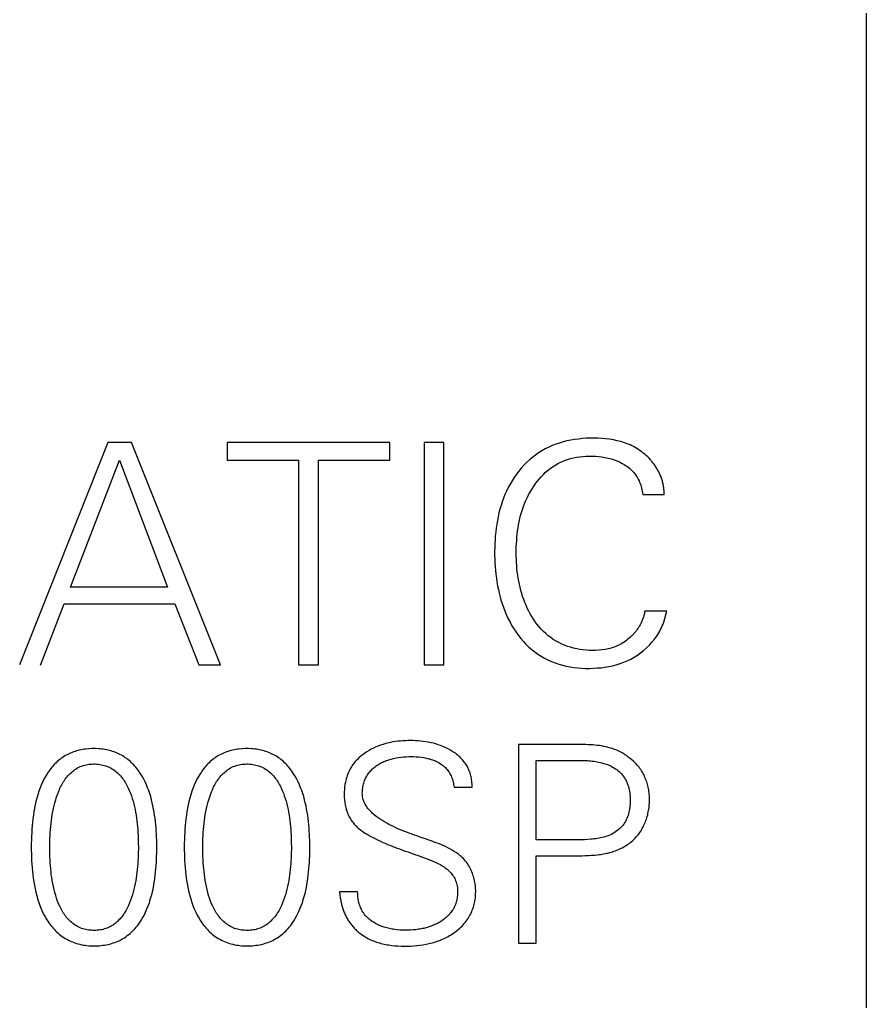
# Model space of a CAD drawing. Header units: millimetres. Extents: x 6750 to 121550, y -28210 to 66060.
# Drawn here: x 34155.9 to 34251.6, y 57642.3 to 57753.2 of the extents above; entities that cross this region are included whole.
import ezdxf

# ---------------------------------------------------------------- set-up
doc = ezdxf.new("R2010")
doc.units = ezdxf.units.MM
doc.layers.add('10000_FRONT', color=7, linetype='Continuous')
doc.layers.add('10500_FRONT_LABELING', color=7, linetype='Continuous')
doc.layers.add('DN.1. NET LIEN MANH', color=7, linetype='Continuous', lineweight=40)

# ---------------------------------------------------------------- blocks, each defined once
blk = doc.blocks.new('A$C0C6D7916')
at = {"layer": '10000_FRONT', "linetype": 'Continuous'}
blk.add_line((-7, 0), (-7, 117.137), dxfattribs=at)
at = {"layer": '10500_FRONT_LABELING', "linetype": 'Continuous'}
for p, q in [((-16.542, 63.69), (-17.652, 60.89)), ((-16.244, 63.69), (-16.542, 63.69)), ((-15.124, 60.891), (-16.244, 63.69)), ((-15.042, 63.69), (-15.042, 63.465)), ((-12.994, 63.69), (-15.042, 63.69)), ((-12.994, 63.465), (-12.994, 63.69)), ((-12.564, 63.69), (-12.564, 60.89)), ((-12.316, 63.69), (-12.564, 63.69)), ((-12.316, 60.89), (-12.316, 63.69)), ((-17.011, 61.867), (-16.395, 63.465)), ((-16.395, 63.465), (-15.792, 61.867)), ((-15.042, 63.465), (-14.142, 63.465)), ((-14.142, 63.465), (-14.142, 60.89)), ((-13.894, 60.89), (-13.894, 63.465)), ((-13.894, 63.465), (-12.994, 63.465)), ((-9.814, 63.035), (-9.543, 63.035)), ((-15.792, 61.867), (-17.011, 61.867)), ((-17.39, 60.889), (-17.091, 61.658)), ((-17.091, 61.658), (-15.701, 61.658)), ((-15.701, 61.658), (-15.398, 60.89)), ((-9.511, 61.569), (-9.787, 61.569)), ((-15.398, 60.89), (-15.124, 60.891)), ((-14.142, 60.89), (-13.894, 60.89)), ((-12.564, 60.89), (-12.316, 60.89)), ((-11.377, 59.89), (-11.377, 57.39)), ((-11.037, 59.89), (-11.377, 59.89)), ((-11.155, 58.689), (-11.155, 59.689)), ((-11.155, 59.689), (-10.608, 59.689)), ((-12.187, 59.353), (-11.959, 59.353)), ((-10.83, 58.688), (-11.155, 58.689)), ((-12.814, 58.553), (-12.766, 58.537)), ((-12.766, 58.537), (-12.733, 58.526)), ((-12.733, 58.526), (-12.701, 58.514)), ((-12.701, 58.514), (-12.669, 58.503)), ((-12.669, 58.503), (-12.637, 58.492)), ((-12.637, 58.492), (-12.605, 58.48)), ((-11.155, 57.39), (-11.155, 58.488)), ((-11.155, 58.488), (-10.884, 58.488)), ((-10.884, 58.488), (-10.768, 58.487)), ((-13.4, 58.037), (-13.628, 58.037)), ((-11.377, 57.39), (-11.155, 57.39))]:
    blk.add_line(p, q, dxfattribs=at)
for points in [[(-9.717, 63.473), (-9.734, 63.491), (-9.751, 63.508), (-9.769, 63.525), (-9.788, 63.542), (-9.806, 63.557), (-9.826, 63.572), (-9.846, 63.586), (-9.866, 63.6), (-9.887, 63.613), (-9.908, 63.625), (-9.929, 63.637), (-9.951, 63.648), (-9.973, 63.658), (-9.996, 63.668), (-10.041, 63.685), (-10.088, 63.7), (-10.135, 63.712), (-10.183, 63.723), (-10.231, 63.73), (-10.28, 63.736), (-10.329, 63.741), (-10.378, 63.743), (-10.426, 63.744), (-10.475, 63.743), (-10.524, 63.742), (-10.573, 63.738), (-10.621, 63.733), (-10.67, 63.727), (-10.718, 63.719), (-10.766, 63.709), (-10.813, 63.697), (-10.86, 63.683), (-10.906, 63.668), (-10.951, 63.65), (-10.996, 63.63), (-11.04, 63.608), (-11.082, 63.585), (-11.124, 63.559), (-11.164, 63.532), (-11.202, 63.502), (-11.239, 63.471), (-11.275, 63.438), (-11.309, 63.403), (-11.342, 63.367), (-11.373, 63.329), (-11.403, 63.29), (-11.431, 63.25), (-11.457, 63.208), (-11.482, 63.166), (-11.504, 63.123), (-11.526, 63.079), (-11.546, 63.035), (-11.564, 62.989), (-11.581, 62.944), (-11.596, 62.897), (-11.61, 62.851), (-11.622, 62.804), (-11.633, 62.756), (-11.642, 62.708), (-11.65, 62.66), (-11.657, 62.612), (-11.663, 62.564), (-11.668, 62.515), (-11.671, 62.466), (-11.674, 62.418), (-11.675, 62.37), (-11.676, 62.321), (-11.676, 62.273), (-11.675, 62.225), (-11.672, 62.176), (-11.669, 62.128), (-11.665, 62.08), (-11.66, 62.032), (-11.654, 61.984), (-11.647, 61.935), (-11.639, 61.887), (-11.629, 61.839), (-11.618, 61.792), (-11.606, 61.744), (-11.593, 61.698), (-11.578, 61.651), (-11.562, 61.605), (-11.544, 61.56), (-11.525, 61.515), (-11.504, 61.471), (-11.482, 61.427), (-11.458, 61.384), (-11.433, 61.343), (-11.406, 61.302), (-11.377, 61.262), (-11.347, 61.224), (-11.315, 61.186), (-11.282, 61.151), (-11.247, 61.116), (-11.21, 61.084), (-11.172, 61.054), (-11.133, 61.025), (-11.092, 60.999), (-11.05, 60.975), (-11.006, 60.953), (-10.962, 60.933), (-10.916, 60.915), (-10.87, 60.899), (-10.823, 60.886), (-10.775, 60.875), (-10.728, 60.866), (-10.679, 60.858), (-10.631, 60.853), (-10.582, 60.849), (-10.533, 60.847), (-10.484, 60.847), (-10.435, 60.849), (-10.387, 60.852), (-10.338, 60.856), (-10.29, 60.862), (-10.241, 60.871), (-10.194, 60.881), (-10.146, 60.893), (-10.099, 60.908), (-10.053, 60.924), (-10.008, 60.943), (-9.965, 60.965), (-9.922, 60.988), (-9.88, 61.014), (-9.84, 61.042), (-9.802, 61.072), (-9.765, 61.104), (-9.73, 61.139), (-9.697, 61.175), (-9.666, 61.213), (-9.651, 61.232), (-9.637, 61.252), (-9.624, 61.273), (-9.611, 61.294), (-9.599, 61.316), (-9.588, 61.337), (-9.577, 61.359), (-9.567, 61.382), (-9.558, 61.404), (-9.549, 61.427), (-9.534, 61.473), (-9.521, 61.521), (-9.511, 61.569)], [(-9.969, 61.239), (-9.984, 61.226), (-10, 61.213), (-10.015, 61.201), (-10.031, 61.189), (-10.048, 61.177), (-10.065, 61.167), (-10.082, 61.157), (-10.099, 61.147), (-10.117, 61.138), (-10.135, 61.13), (-10.153, 61.122), (-10.172, 61.115), (-10.191, 61.108), (-10.21, 61.102), (-10.229, 61.097), (-10.248, 61.092), (-10.287, 61.084), (-10.327, 61.079), (-10.366, 61.075), (-10.406, 61.073), (-10.446, 61.072), (-10.486, 61.074), (-10.526, 61.076), (-10.565, 61.08), (-10.605, 61.086), (-10.644, 61.093), (-10.683, 61.101), (-10.722, 61.112), (-10.76, 61.124), (-10.797, 61.138), (-10.833, 61.153), (-10.869, 61.171), (-10.904, 61.19), (-10.938, 61.211), (-10.971, 61.234), (-11.002, 61.258), (-11.033, 61.284), (-11.062, 61.311), (-11.09, 61.34), (-11.116, 61.37), (-11.141, 61.401), (-11.165, 61.433), (-11.187, 61.466), (-11.209, 61.499), (-11.229, 61.534), (-11.247, 61.569), (-11.265, 61.604), (-11.281, 61.641), (-11.297, 61.677), (-11.311, 61.715), (-11.324, 61.752), (-11.336, 61.79), (-11.347, 61.829), (-11.356, 61.867), (-11.365, 61.906), (-11.373, 61.945), (-11.38, 61.984), (-11.386, 62.023), (-11.391, 62.062), (-11.395, 62.101), (-11.398, 62.141), (-11.401, 62.18), (-11.403, 62.22), (-11.404, 62.26), (-11.405, 62.299), (-11.405, 62.339), (-11.404, 62.379), (-11.402, 62.419), (-11.399, 62.458), (-11.396, 62.498), (-11.392, 62.537), (-11.387, 62.576), (-11.382, 62.615), (-11.375, 62.654), (-11.367, 62.693), (-11.359, 62.731), (-11.349, 62.77), (-11.338, 62.808), (-11.326, 62.846), (-11.313, 62.884), (-11.299, 62.921), (-11.283, 62.958), (-11.267, 62.994), (-11.249, 63.03), (-11.23, 63.065), (-11.21, 63.099), (-11.189, 63.133), (-11.166, 63.166), (-11.142, 63.198), (-11.117, 63.229), (-11.091, 63.259), (-11.063, 63.288), (-11.035, 63.315), (-11.004, 63.341), (-10.973, 63.365), (-10.94, 63.388), (-10.906, 63.409), (-10.871, 63.428), (-10.835, 63.446), (-10.799, 63.461), (-10.761, 63.475), (-10.723, 63.486), (-10.685, 63.496), (-10.645, 63.504), (-10.606, 63.51), (-10.566, 63.514), (-10.527, 63.517), (-10.487, 63.519), (-10.447, 63.519), (-10.407, 63.517), (-10.367, 63.514), (-10.328, 63.509), (-10.289, 63.502), (-10.25, 63.494), (-10.211, 63.484), (-10.173, 63.471), (-10.136, 63.457), (-10.099, 63.44), (-10.081, 63.431), (-10.064, 63.422), (-10.046, 63.412), (-10.029, 63.401), (-10.013, 63.39), (-9.997, 63.378), (-9.981, 63.365), (-9.966, 63.352), (-9.951, 63.339), (-9.937, 63.324), (-9.924, 63.31), (-9.911, 63.294), (-9.9, 63.278), (-9.889, 63.262), (-9.878, 63.244), (-9.869, 63.227), (-9.86, 63.209), (-9.852, 63.191), (-9.845, 63.172), (-9.838, 63.153), (-9.832, 63.134), (-9.827, 63.114), (-9.823, 63.094), (-9.819, 63.075), (-9.816, 63.055), (-9.814, 63.035)], [(-9.543, 63.035), (-9.543, 63.047), (-9.543, 63.059), (-9.544, 63.072), (-9.545, 63.084), (-9.546, 63.097), (-9.547, 63.109), (-9.549, 63.121), (-9.55, 63.133), (-9.552, 63.146), (-9.555, 63.158), (-9.557, 63.17), (-9.56, 63.182), (-9.563, 63.194), (-9.566, 63.206), (-9.57, 63.218), (-9.574, 63.23), (-9.578, 63.241), (-9.582, 63.253), (-9.586, 63.264), (-9.591, 63.276), (-9.596, 63.287), (-9.601, 63.298), (-9.606, 63.309), (-9.612, 63.32), (-9.618, 63.331), (-9.624, 63.342), (-9.63, 63.353), (-9.636, 63.363), (-9.643, 63.374), (-9.649, 63.384), (-9.656, 63.395), (-9.663, 63.405), (-9.671, 63.415), (-9.678, 63.425), (-9.686, 63.435), (-9.693, 63.444), (-9.701, 63.454), (-9.709, 63.463), (-9.717, 63.473)], [(-9.787, 61.569), (-9.789, 61.558), (-9.791, 61.547), (-9.793, 61.536), (-9.796, 61.526), (-9.798, 61.515), (-9.801, 61.504), (-9.804, 61.494), (-9.808, 61.483), (-9.811, 61.473), (-9.815, 61.463), (-9.819, 61.452), (-9.823, 61.442), (-9.828, 61.432), (-9.832, 61.422), (-9.837, 61.412), (-9.842, 61.403), (-9.847, 61.393), (-9.852, 61.384), (-9.858, 61.374), (-9.864, 61.365), (-9.87, 61.356), (-9.876, 61.347), (-9.882, 61.338), (-9.888, 61.329), (-9.895, 61.32), (-9.902, 61.312), (-9.909, 61.303), (-9.916, 61.295), (-9.923, 61.286), (-9.931, 61.278), (-9.938, 61.27), (-9.946, 61.262), (-9.954, 61.255), (-9.961, 61.247), (-9.969, 61.239)], [(-11.959, 59.353), (-11.96, 59.385), (-11.962, 59.417), (-11.964, 59.433), (-11.966, 59.449), (-11.969, 59.465), (-11.972, 59.481), (-11.976, 59.496), (-11.98, 59.512), (-11.985, 59.527), (-11.99, 59.542), (-11.995, 59.557), (-12.002, 59.572), (-12.008, 59.587), (-12.015, 59.601), (-12.023, 59.615), (-12.031, 59.629), (-12.04, 59.642), (-12.049, 59.655), (-12.058, 59.668), (-12.068, 59.681), (-12.078, 59.693), (-12.089, 59.705), (-12.1, 59.717), (-12.111, 59.728), (-12.123, 59.739), (-12.135, 59.75), (-12.148, 59.76), (-12.16, 59.77), (-12.186, 59.789), (-12.213, 59.806), (-12.241, 59.822), (-12.269, 59.837), (-12.298, 59.851), (-12.327, 59.864), (-12.357, 59.876), (-12.387, 59.886), (-12.418, 59.896), (-12.449, 59.904), (-12.48, 59.912), (-12.512, 59.918), (-12.543, 59.923), (-12.575, 59.928), (-12.606, 59.932), (-12.638, 59.934), (-12.67, 59.936), (-12.701, 59.938), (-12.733, 59.938), (-12.765, 59.938), (-12.797, 59.937), (-12.829, 59.935), (-12.861, 59.933), (-12.893, 59.93), (-12.925, 59.926), (-12.956, 59.921), (-12.988, 59.915), (-13.019, 59.908), (-13.05, 59.9), (-13.08, 59.891), (-13.111, 59.881), (-13.141, 59.87), (-13.17, 59.858), (-13.199, 59.844), (-13.228, 59.83), (-13.256, 59.815), (-13.283, 59.798), (-13.31, 59.78), (-13.335, 59.761), (-13.36, 59.741), (-13.384, 59.72), (-13.407, 59.697), (-13.418, 59.686), (-13.429, 59.674), (-13.439, 59.661), (-13.449, 59.649), (-13.458, 59.636), (-13.468, 59.623), (-13.476, 59.609), (-13.485, 59.596), (-13.493, 59.582), (-13.5, 59.568), (-13.508, 59.553), (-13.514, 59.539), (-13.521, 59.524), (-13.527, 59.509), (-13.532, 59.494), (-13.537, 59.479), (-13.542, 59.464), (-13.546, 59.448), (-13.554, 59.417), (-13.56, 59.385), (-13.564, 59.354), (-13.567, 59.322), (-13.569, 59.29), (-13.569, 59.258), (-13.568, 59.226), (-13.566, 59.195), (-13.562, 59.163), (-13.557, 59.131), (-13.554, 59.115), (-13.55, 59.1), (-13.546, 59.084), (-13.542, 59.069), (-13.537, 59.054), (-13.532, 59.039), (-13.526, 59.024), (-13.519, 59.009), (-13.513, 58.994), (-13.505, 58.98), (-13.498, 58.966), (-13.49, 58.952), (-13.481, 58.939), (-13.472, 58.925), (-13.462, 58.912), (-13.452, 58.9), (-13.442, 58.888), (-13.432, 58.876), (-13.42, 58.864), (-13.409, 58.853), (-13.397, 58.842), (-13.385, 58.832), (-13.36, 58.812), (-13.334, 58.793), (-13.308, 58.775), (-13.281, 58.759), (-13.253, 58.743), (-13.225, 58.728), (-13.197, 58.713), (-13.168, 58.699), (-13.14, 58.685), (-13.111, 58.672), (-13.082, 58.658), (-13.052, 58.646), (-13.023, 58.633), (-12.993, 58.621), (-12.964, 58.609), (-12.934, 58.598), (-12.904, 58.586), (-12.874, 58.575), (-12.844, 58.564), (-12.814, 58.553)], [(-16.033, 57.861), (-16.02, 57.899), (-16.008, 57.937), (-15.996, 57.975), (-15.986, 58.013), (-15.977, 58.052), (-15.969, 58.09), (-15.962, 58.129), (-15.956, 58.168), (-15.95, 58.207), (-15.945, 58.247), (-15.941, 58.286), (-15.937, 58.326), (-15.934, 58.365), (-15.931, 58.405), (-15.929, 58.445), (-15.928, 58.484), (-15.927, 58.524), (-15.926, 58.564), (-15.926, 58.604), (-15.927, 58.643), (-15.927, 58.683), (-15.929, 58.722), (-15.93, 58.762), (-15.933, 58.801), (-15.935, 58.841), (-15.939, 58.88), (-15.943, 58.92), (-15.948, 58.959), (-15.953, 58.999), (-15.959, 59.038), (-15.966, 59.077), (-15.974, 59.116), (-15.983, 59.155), (-15.992, 59.194), (-16.003, 59.233), (-16.015, 59.271), (-16.028, 59.309), (-16.042, 59.346), (-16.057, 59.383), (-16.073, 59.419), (-16.091, 59.454), (-16.111, 59.489), (-16.131, 59.522), (-16.154, 59.555), (-16.165, 59.571), (-16.177, 59.587), (-16.19, 59.602), (-16.203, 59.617), (-16.216, 59.632), (-16.23, 59.646), (-16.244, 59.66), (-16.259, 59.674), (-16.274, 59.687), (-16.29, 59.699), (-16.305, 59.712), (-16.322, 59.723), (-16.338, 59.734), (-16.355, 59.745), (-16.372, 59.755), (-16.39, 59.764), (-16.408, 59.773), (-16.426, 59.782), (-16.445, 59.789), (-16.463, 59.796), (-16.482, 59.803), (-16.501, 59.809), (-16.52, 59.814), (-16.54, 59.819), (-16.559, 59.823), (-16.579, 59.827), (-16.599, 59.83), (-16.619, 59.832), (-16.639, 59.834), (-16.659, 59.836), (-16.699, 59.838), (-16.739, 59.838), (-16.778, 59.836), (-16.818, 59.832), (-16.838, 59.83), (-16.858, 59.826), (-16.877, 59.823), (-16.897, 59.819), (-16.916, 59.814), (-16.936, 59.809), (-16.955, 59.803), (-16.974, 59.796), (-16.992, 59.789), (-17.011, 59.782), (-17.029, 59.773), (-17.047, 59.765), (-17.065, 59.755), (-17.082, 59.745), (-17.099, 59.735), (-17.116, 59.723), (-17.132, 59.712), (-17.148, 59.7), (-17.164, 59.687), (-17.179, 59.674), (-17.193, 59.66), (-17.207, 59.646), (-17.221, 59.632), (-17.235, 59.617), (-17.248, 59.602), (-17.26, 59.586), (-17.272, 59.57), (-17.284, 59.554), (-17.295, 59.537), (-17.306, 59.521), (-17.327, 59.486), (-17.346, 59.451), (-17.363, 59.416), (-17.379, 59.379), (-17.394, 59.342)], [(-14.108, 57.861), (-14.095, 57.899), (-14.083, 57.937), (-14.071, 57.975), (-14.061, 58.013), (-14.052, 58.052), (-14.044, 58.09), (-14.037, 58.129), (-14.031, 58.168), (-14.025, 58.207), (-14.02, 58.247), (-14.016, 58.286), (-14.012, 58.326), (-14.009, 58.365), (-14.006, 58.405), (-14.004, 58.445), (-14.003, 58.484), (-14.002, 58.524), (-14.001, 58.564), (-14.001, 58.604), (-14.002, 58.643), (-14.002, 58.683), (-14.004, 58.722), (-14.005, 58.762), (-14.008, 58.801), (-14.01, 58.841), (-14.014, 58.88), (-14.018, 58.92), (-14.023, 58.959), (-14.028, 58.999), (-14.034, 59.038), (-14.041, 59.077), (-14.049, 59.116), (-14.058, 59.155), (-14.067, 59.194), (-14.078, 59.233), (-14.09, 59.271), (-14.103, 59.309), (-14.117, 59.346), (-14.132, 59.383), (-14.148, 59.419), (-14.166, 59.454), (-14.186, 59.489), (-14.206, 59.522), (-14.229, 59.555), (-14.24, 59.571), (-14.252, 59.587), (-14.265, 59.602), (-14.278, 59.617), (-14.291, 59.632), (-14.305, 59.646), (-14.319, 59.66), (-14.334, 59.674), (-14.349, 59.687), (-14.365, 59.699), (-14.38, 59.712), (-14.397, 59.723), (-14.413, 59.734), (-14.43, 59.745), (-14.447, 59.755), (-14.465, 59.764), (-14.483, 59.773), (-14.501, 59.782), (-14.52, 59.789), (-14.538, 59.796), (-14.557, 59.803), (-14.576, 59.809), (-14.596, 59.814), (-14.615, 59.819), (-14.634, 59.823), (-14.654, 59.827), (-14.674, 59.83), (-14.694, 59.832), (-14.714, 59.834), (-14.734, 59.836), (-14.774, 59.838), (-14.814, 59.838), (-14.853, 59.836), (-14.893, 59.832), (-14.913, 59.83), (-14.933, 59.826), (-14.952, 59.823), (-14.972, 59.819), (-14.991, 59.814), (-15.011, 59.809), (-15.03, 59.803), (-15.049, 59.796), (-15.068, 59.789), (-15.086, 59.782), (-15.104, 59.773), (-15.122, 59.765), (-15.14, 59.755), (-15.157, 59.745), (-15.174, 59.735), (-15.191, 59.723), (-15.207, 59.712), (-15.223, 59.7), (-15.239, 59.687), (-15.254, 59.674), (-15.268, 59.66), (-15.283, 59.646), (-15.296, 59.632), (-15.31, 59.617), (-15.323, 59.602), (-15.335, 59.586), (-15.347, 59.57), (-15.359, 59.554), (-15.37, 59.537), (-15.381, 59.521), (-15.402, 59.486), (-15.421, 59.451), (-15.438, 59.416), (-15.454, 59.379), (-15.469, 59.342)], [(-10.924, 59.89), (-10.981, 59.89), (-11.037, 59.89)], [(-9.909, 59.658), (-9.93, 59.678), (-9.951, 59.697), (-9.972, 59.715), (-9.995, 59.732), (-10.018, 59.749), (-10.041, 59.764), (-10.065, 59.779), (-10.09, 59.792), (-10.115, 59.805), (-10.141, 59.816), (-10.167, 59.827), (-10.193, 59.837), (-10.22, 59.845), (-10.247, 59.853), (-10.274, 59.86), (-10.302, 59.866), (-10.33, 59.871), (-10.357, 59.875), (-10.386, 59.878), (-10.414, 59.881), (-10.442, 59.884), (-10.47, 59.885), (-10.499, 59.887), (-10.527, 59.888), (-10.584, 59.889), (-10.641, 59.89), (-10.697, 59.89), (-10.754, 59.89), (-10.811, 59.89), (-10.924, 59.89)], [(-12.624, 58.729), (-12.654, 58.739), (-12.684, 58.749), (-12.714, 58.76), (-12.744, 58.771), (-12.774, 58.782), (-12.804, 58.793), (-12.833, 58.805), (-12.862, 58.817), (-12.892, 58.83), (-12.92, 58.842), (-12.949, 58.856), (-12.978, 58.869), (-13.006, 58.884), (-13.033, 58.899), (-13.061, 58.915), (-13.088, 58.931), (-13.115, 58.948), (-13.141, 58.966), (-13.166, 58.985), (-13.191, 59.005), (-13.204, 59.016), (-13.216, 59.027), (-13.227, 59.038), (-13.239, 59.049), (-13.249, 59.061), (-13.26, 59.073), (-13.27, 59.086), (-13.28, 59.098), (-13.289, 59.112), (-13.298, 59.125), (-13.306, 59.139), (-13.313, 59.154), (-13.319, 59.168), (-13.325, 59.183), (-13.33, 59.199), (-13.334, 59.214), (-13.337, 59.23), (-13.339, 59.246), (-13.34, 59.262), (-13.341, 59.278), (-13.34, 59.294), (-13.339, 59.31), (-13.338, 59.326), (-13.336, 59.342), (-13.334, 59.358), (-13.33, 59.373), (-13.327, 59.389), (-13.323, 59.404), (-13.318, 59.42), (-13.312, 59.435), (-13.306, 59.449), (-13.3, 59.464), (-13.293, 59.478), (-13.285, 59.492), (-13.276, 59.506), (-13.267, 59.519), (-13.258, 59.532), (-13.248, 59.544), (-13.237, 59.556), (-13.226, 59.568), (-13.215, 59.579), (-13.203, 59.59), (-13.191, 59.6), (-13.178, 59.61), (-13.166, 59.62), (-13.152, 59.629), (-13.139, 59.637), (-13.126, 59.646), (-13.112, 59.654), (-13.098, 59.661), (-13.083, 59.668), (-13.069, 59.675), (-13.054, 59.681), (-13.039, 59.687), (-13.025, 59.692), (-13.009, 59.697), (-12.994, 59.702), (-12.979, 59.706), (-12.948, 59.714), (-12.916, 59.721), (-12.885, 59.726), (-12.853, 59.73), (-12.821, 59.734), (-12.789, 59.736), (-12.757, 59.737), (-12.726, 59.737), (-12.694, 59.737), (-12.662, 59.735), (-12.631, 59.733), (-12.599, 59.729), (-12.568, 59.725), (-12.536, 59.719), (-12.521, 59.715), (-12.505, 59.711), (-12.49, 59.707), (-12.474, 59.702), (-12.459, 59.697), (-12.444, 59.692), (-12.429, 59.686), (-12.414, 59.679), (-12.4, 59.672), (-12.385, 59.665), (-12.372, 59.657), (-12.358, 59.648), (-12.345, 59.639), (-12.332, 59.629), (-12.319, 59.619), (-12.307, 59.609), (-12.296, 59.598), (-12.285, 59.586), (-12.274, 59.574), (-12.264, 59.562), (-12.255, 59.549), (-12.246, 59.535), (-12.238, 59.521), (-12.23, 59.507), (-12.223, 59.493), (-12.217, 59.478), (-12.212, 59.463), (-12.206, 59.448), (-12.202, 59.432), (-12.198, 59.417), (-12.195, 59.401), (-12.192, 59.385), (-12.189, 59.369), (-12.187, 59.353)], [(-10.608, 59.689), (-10.567, 59.689), (-10.526, 59.687), (-10.506, 59.686), (-10.486, 59.684), (-10.466, 59.682), (-10.446, 59.68), (-10.426, 59.678), (-10.405, 59.675), (-10.385, 59.671), (-10.366, 59.667), (-10.346, 59.663), (-10.326, 59.658), (-10.306, 59.652), (-10.286, 59.646), (-10.267, 59.64), (-10.248, 59.632), (-10.229, 59.624), (-10.21, 59.616), (-10.192, 59.606), (-10.175, 59.596), (-10.157, 59.585), (-10.141, 59.574), (-10.125, 59.561), (-10.109, 59.548), (-10.094, 59.534), (-10.08, 59.52), (-10.067, 59.504), (-10.055, 59.488), (-10.043, 59.471), (-10.033, 59.454), (-10.023, 59.436), (-10.015, 59.417), (-10.007, 59.398), (-10, 59.379), (-9.994, 59.36), (-9.989, 59.34), (-9.984, 59.32), (-9.98, 59.3), (-9.977, 59.28), (-9.975, 59.259), (-9.973, 59.239), (-9.972, 59.219), (-9.971, 59.198), (-9.971, 59.178), (-9.972, 59.157), (-9.973, 59.137), (-9.974, 59.116), (-9.977, 59.096), (-9.98, 59.076), (-9.983, 59.056), (-9.987, 59.036), (-9.993, 59.016), (-9.998, 58.997), (-10.005, 58.978), (-10.013, 58.959), (-10.021, 58.94), (-10.03, 58.922), (-10.041, 58.905), (-10.052, 58.888), (-10.064, 58.872), (-10.078, 58.856), (-10.092, 58.841), (-10.106, 58.827), (-10.122, 58.814), (-10.138, 58.801), (-10.155, 58.789), (-10.172, 58.778), (-10.19, 58.768), (-10.208, 58.758), (-10.227, 58.75), (-10.246, 58.742), (-10.265, 58.735), (-10.284, 58.729), (-10.304, 58.724), (-10.323, 58.719), (-10.343, 58.714), (-10.363, 58.71), (-10.383, 58.707), (-10.404, 58.704), (-10.424, 58.701), (-10.444, 58.699), (-10.465, 58.697), (-10.505, 58.694), (-10.546, 58.691), (-10.586, 58.69), (-10.627, 58.689), (-10.668, 58.688), (-10.708, 58.688), (-10.749, 58.688), (-10.83, 58.688)], [(-17.187, 57.955), (-17.198, 57.991), (-17.209, 58.028), (-17.219, 58.065), (-17.227, 58.102), (-17.235, 58.139), (-17.241, 58.176), (-17.247, 58.214), (-17.253, 58.251), (-17.257, 58.289), (-17.261, 58.327), (-17.264, 58.364), (-17.267, 58.402), (-17.269, 58.44), (-17.271, 58.478), (-17.272, 58.516), (-17.273, 58.555), (-17.273, 58.593), (-17.273, 58.631), (-17.272, 58.669), (-17.271, 58.707), (-17.269, 58.745), (-17.267, 58.782), (-17.264, 58.82), (-17.261, 58.858), (-17.257, 58.896), (-17.252, 58.933), (-17.247, 58.971), (-17.241, 59.008), (-17.234, 59.046), (-17.226, 59.083), (-17.217, 59.12), (-17.208, 59.157), (-17.197, 59.194), (-17.186, 59.231), (-17.173, 59.267), (-17.159, 59.302), (-17.152, 59.32), (-17.144, 59.338), (-17.136, 59.355), (-17.127, 59.372), (-17.118, 59.389), (-17.108, 59.405), (-17.098, 59.422), (-17.088, 59.438), (-17.077, 59.453), (-17.066, 59.469), (-17.054, 59.484), (-17.042, 59.498), (-17.029, 59.512), (-17.015, 59.526), (-17.001, 59.539), (-16.986, 59.551), (-16.971, 59.563), (-16.956, 59.574), (-16.94, 59.584), (-16.923, 59.594), (-16.906, 59.603), (-16.889, 59.611), (-16.871, 59.618), (-16.853, 59.624), (-16.834, 59.629), (-16.816, 59.634), (-16.797, 59.637), (-16.778, 59.64), (-16.759, 59.642), (-16.739, 59.643), (-16.72, 59.644), (-16.701, 59.644), (-16.682, 59.643), (-16.663, 59.641), (-16.644, 59.639), (-16.625, 59.635), (-16.606, 59.631), (-16.587, 59.626), (-16.569, 59.621), (-16.551, 59.614), (-16.534, 59.607), (-16.516, 59.599), (-16.499, 59.59), (-16.483, 59.58), (-16.467, 59.57), (-16.451, 59.559), (-16.436, 59.547), (-16.422, 59.534), (-16.408, 59.521), (-16.395, 59.507), (-16.382, 59.493), (-16.37, 59.478), (-16.358, 59.463), (-16.347, 59.448), (-16.336, 59.432), (-16.326, 59.415), (-16.316, 59.399), (-16.306, 59.382), (-16.297, 59.365), (-16.289, 59.348), (-16.281, 59.33), (-16.273, 59.312)], [(-15.262, 57.955), (-15.274, 57.991), (-15.284, 58.028), (-15.294, 58.065), (-15.302, 58.102), (-15.31, 58.139), (-15.317, 58.176), (-15.322, 58.214), (-15.328, 58.251), (-15.332, 58.289), (-15.336, 58.327), (-15.339, 58.364), (-15.342, 58.402), (-15.344, 58.44), (-15.346, 58.478), (-15.347, 58.516), (-15.348, 58.555), (-15.348, 58.593), (-15.348, 58.631), (-15.347, 58.669), (-15.346, 58.707), (-15.344, 58.745), (-15.342, 58.782), (-15.339, 58.82), (-15.336, 58.858), (-15.332, 58.896), (-15.327, 58.933), (-15.322, 58.971), (-15.316, 59.008), (-15.309, 59.046), (-15.301, 59.083), (-15.293, 59.12), (-15.283, 59.157), (-15.272, 59.194), (-15.261, 59.231), (-15.248, 59.267), (-15.234, 59.302), (-15.227, 59.32), (-15.219, 59.338), (-15.211, 59.355), (-15.202, 59.372), (-15.193, 59.389), (-15.183, 59.405), (-15.174, 59.422), (-15.163, 59.438), (-15.152, 59.453), (-15.141, 59.469), (-15.129, 59.484), (-15.117, 59.498), (-15.104, 59.512), (-15.09, 59.526), (-15.076, 59.539), (-15.062, 59.551), (-15.046, 59.563), (-15.031, 59.574), (-15.015, 59.584), (-14.998, 59.594), (-14.981, 59.603), (-14.964, 59.611), (-14.946, 59.618), (-14.928, 59.624), (-14.909, 59.629), (-14.891, 59.634), (-14.872, 59.637), (-14.853, 59.64), (-14.834, 59.642), (-14.815, 59.643), (-14.795, 59.644), (-14.776, 59.644), (-14.757, 59.643), (-14.738, 59.641), (-14.719, 59.639), (-14.7, 59.635), (-14.681, 59.631), (-14.663, 59.626), (-14.644, 59.621), (-14.626, 59.614), (-14.609, 59.607), (-14.591, 59.599), (-14.574, 59.59), (-14.558, 59.58), (-14.542, 59.57), (-14.526, 59.559), (-14.511, 59.547), (-14.497, 59.534), (-14.483, 59.521), (-14.47, 59.507), (-14.457, 59.493), (-14.445, 59.478), (-14.433, 59.463), (-14.422, 59.448), (-14.411, 59.432), (-14.401, 59.415), (-14.391, 59.399), (-14.381, 59.382), (-14.372, 59.365), (-14.364, 59.348), (-14.356, 59.33), (-14.348, 59.312)], [(-10.12, 58.567), (-10.103, 58.575), (-10.086, 58.583), (-10.07, 58.591), (-10.053, 58.6), (-10.037, 58.609), (-10.021, 58.619), (-10.006, 58.629), (-9.99, 58.64), (-9.975, 58.651), (-9.961, 58.662), (-9.947, 58.674), (-9.933, 58.686), (-9.92, 58.699), (-9.907, 58.712), (-9.894, 58.726), (-9.882, 58.74), (-9.871, 58.754), (-9.86, 58.769), (-9.849, 58.784), (-9.839, 58.799), (-9.829, 58.815), (-9.82, 58.831), (-9.811, 58.847), (-9.802, 58.864), (-9.794, 58.881), (-9.787, 58.898), (-9.78, 58.915), (-9.773, 58.932), (-9.767, 58.95), (-9.761, 58.967), (-9.756, 58.985), (-9.751, 59.003), (-9.747, 59.022), (-9.743, 59.04), (-9.74, 59.058), (-9.737, 59.076), (-9.734, 59.095), (-9.732, 59.113), (-9.731, 59.132), (-9.73, 59.15), (-9.729, 59.169), (-9.728, 59.187), (-9.729, 59.206), (-9.729, 59.224), (-9.73, 59.243), (-9.732, 59.261), (-9.733, 59.28), (-9.736, 59.298), (-9.738, 59.316), (-9.742, 59.335), (-9.745, 59.353), (-9.749, 59.371), (-9.754, 59.389), (-9.759, 59.406), (-9.765, 59.424), (-9.771, 59.442), (-9.777, 59.459), (-9.785, 59.476), (-9.792, 59.493), (-9.801, 59.51), (-9.809, 59.526), (-9.818, 59.542), (-9.828, 59.558), (-9.838, 59.573), (-9.849, 59.588), (-9.86, 59.603), (-9.872, 59.617), (-9.884, 59.631), (-9.896, 59.645), (-9.909, 59.658)], [(-17.394, 59.342), (-17.41, 59.3), (-17.423, 59.258), (-17.436, 59.215), (-17.447, 59.173), (-17.456, 59.13), (-17.465, 59.087), (-17.472, 59.043), (-17.479, 59), (-17.485, 58.956), (-17.49, 58.912), (-17.494, 58.868), (-17.498, 58.824), (-17.5, 58.78), (-17.502, 58.735), (-17.504, 58.691), (-17.505, 58.647), (-17.505, 58.603), (-17.505, 58.559), (-17.504, 58.514), (-17.503, 58.47), (-17.501, 58.426), (-17.498, 58.382), (-17.495, 58.338), (-17.491, 58.294), (-17.486, 58.251), (-17.48, 58.207), (-17.474, 58.163), (-17.466, 58.119), (-17.458, 58.075), (-17.448, 58.032), (-17.437, 57.989), (-17.425, 57.946), (-17.411, 57.903), (-17.396, 57.862), (-17.38, 57.821), (-17.362, 57.78), (-17.342, 57.741), (-17.331, 57.721), (-17.32, 57.702), (-17.309, 57.683), (-17.297, 57.665), (-17.284, 57.647), (-17.271, 57.629), (-17.258, 57.611), (-17.244, 57.594), (-17.229, 57.577), (-17.214, 57.561), (-17.199, 57.545), (-17.183, 57.529), (-17.167, 57.515), (-17.15, 57.5), (-17.133, 57.487), (-17.115, 57.474), (-17.096, 57.461), (-17.078, 57.449), (-17.058, 57.438), (-17.039, 57.428), (-17.019, 57.418), (-16.998, 57.409), (-16.978, 57.401), (-16.957, 57.393), (-16.936, 57.387), (-16.914, 57.38), (-16.893, 57.375), (-16.871, 57.37), (-16.849, 57.366), (-16.827, 57.363), (-16.805, 57.36), (-16.783, 57.358), (-16.76, 57.357), (-16.738, 57.356), (-16.716, 57.356), (-16.694, 57.356), (-16.671, 57.357), (-16.649, 57.358), (-16.627, 57.36), (-16.605, 57.363), (-16.583, 57.366), (-16.561, 57.37), (-16.539, 57.374), (-16.517, 57.379), (-16.496, 57.385), (-16.475, 57.392), (-16.454, 57.399), (-16.433, 57.407), (-16.413, 57.416), (-16.392, 57.425), (-16.373, 57.436), (-16.353, 57.447), (-16.334, 57.458), (-16.315, 57.471), (-16.297, 57.484), (-16.28, 57.497), (-16.263, 57.511), (-16.246, 57.526), (-16.23, 57.542), (-16.214, 57.558), (-16.199, 57.574), (-16.185, 57.591), (-16.171, 57.608), (-16.157, 57.626), (-16.144, 57.644), (-16.132, 57.663), (-16.12, 57.682), (-16.109, 57.701), (-16.098, 57.72), (-16.087, 57.739), (-16.068, 57.779), (-16.05, 57.82), (-16.033, 57.861)], [(-16.273, 59.312), (-16.259, 59.279), (-16.246, 59.245), (-16.235, 59.21), (-16.225, 59.176), (-16.215, 59.141), (-16.207, 59.106), (-16.2, 59.071), (-16.193, 59.036), (-16.187, 59), (-16.182, 58.964), (-16.177, 58.928), (-16.173, 58.892), (-16.169, 58.857), (-16.166, 58.821), (-16.164, 58.785), (-16.162, 58.749), (-16.16, 58.713), (-16.159, 58.677), (-16.159, 58.641), (-16.158, 58.605), (-16.158, 58.569), (-16.159, 58.533), (-16.16, 58.497), (-16.161, 58.461), (-16.163, 58.425), (-16.165, 58.389), (-16.168, 58.353), (-16.172, 58.318), (-16.176, 58.282), (-16.18, 58.246), (-16.186, 58.21), (-16.191, 58.174), (-16.198, 58.139), (-16.206, 58.103), (-16.214, 58.068), (-16.223, 58.033), (-16.233, 57.999), (-16.244, 57.964), (-16.256, 57.93), (-16.269, 57.896), (-16.283, 57.863), (-16.299, 57.83), (-16.307, 57.814), (-16.316, 57.798), (-16.325, 57.782), (-16.335, 57.767), (-16.345, 57.752), (-16.355, 57.737), (-16.366, 57.722), (-16.378, 57.708), (-16.389, 57.694), (-16.402, 57.681), (-16.415, 57.668), (-16.428, 57.656), (-16.442, 57.644), (-16.456, 57.633), (-16.471, 57.622), (-16.486, 57.612), (-16.501, 57.603), (-16.517, 57.594), (-16.534, 57.587), (-16.551, 57.579), (-16.568, 57.573), (-16.585, 57.568), (-16.603, 57.563), (-16.621, 57.559), (-16.638, 57.556), (-16.656, 57.553), (-16.675, 57.551), (-16.693, 57.55), (-16.711, 57.55), (-16.729, 57.55), (-16.748, 57.551), (-16.766, 57.552), (-16.784, 57.554), (-16.802, 57.557), (-16.82, 57.561), (-16.837, 57.565), (-16.855, 57.57), (-16.872, 57.576), (-16.889, 57.583), (-16.906, 57.59), (-16.922, 57.598), (-16.938, 57.607), (-16.953, 57.617), (-16.968, 57.627), (-16.983, 57.638), (-16.997, 57.649), (-17.011, 57.661), (-17.024, 57.674), (-17.037, 57.687), (-17.049, 57.7), (-17.06, 57.714), (-17.072, 57.728), (-17.082, 57.743), (-17.093, 57.758), (-17.102, 57.773), (-17.112, 57.788), (-17.121, 57.804), (-17.13, 57.82), (-17.138, 57.837), (-17.146, 57.853), (-17.161, 57.886), (-17.174, 57.92), (-17.187, 57.955)], [(-15.469, 59.342), (-15.485, 59.3), (-15.498, 59.258), (-15.511, 59.215), (-15.522, 59.173), (-15.531, 59.13), (-15.54, 59.087), (-15.548, 59.043), (-15.554, 59), (-15.56, 58.956), (-15.565, 58.912), (-15.569, 58.868), (-15.573, 58.824), (-15.575, 58.78), (-15.577, 58.735), (-15.579, 58.691), (-15.58, 58.647), (-15.58, 58.603), (-15.58, 58.559), (-15.579, 58.514), (-15.578, 58.47), (-15.576, 58.426), (-15.573, 58.382), (-15.57, 58.338), (-15.566, 58.294), (-15.561, 58.251), (-15.555, 58.207), (-15.549, 58.163), (-15.541, 58.119), (-15.533, 58.075), (-15.523, 58.032), (-15.512, 57.989), (-15.5, 57.946), (-15.486, 57.903), (-15.471, 57.862), (-15.455, 57.821), (-15.437, 57.78), (-15.417, 57.741), (-15.406, 57.721), (-15.395, 57.702), (-15.384, 57.683), (-15.372, 57.665), (-15.359, 57.647), (-15.346, 57.629), (-15.333, 57.611), (-15.319, 57.594), (-15.304, 57.577), (-15.29, 57.561), (-15.274, 57.545), (-15.258, 57.529), (-15.242, 57.515), (-15.225, 57.5), (-15.208, 57.487), (-15.19, 57.474), (-15.172, 57.461), (-15.153, 57.449), (-15.134, 57.438), (-15.114, 57.428), (-15.094, 57.418), (-15.073, 57.409), (-15.053, 57.401), (-15.032, 57.393), (-15.011, 57.387), (-14.989, 57.38), (-14.968, 57.375), (-14.946, 57.37), (-14.924, 57.366), (-14.902, 57.363), (-14.88, 57.36), (-14.858, 57.358), (-14.835, 57.357), (-14.813, 57.356), (-14.791, 57.356), (-14.769, 57.356), (-14.746, 57.357), (-14.724, 57.358), (-14.702, 57.36), (-14.68, 57.363), (-14.658, 57.366), (-14.636, 57.37), (-14.614, 57.374), (-14.593, 57.379), (-14.571, 57.385), (-14.55, 57.392), (-14.529, 57.399), (-14.508, 57.407), (-14.488, 57.416), (-14.467, 57.425), (-14.448, 57.436), (-14.428, 57.447), (-14.409, 57.458), (-14.391, 57.471), (-14.372, 57.484), (-14.355, 57.497), (-14.338, 57.511), (-14.321, 57.526), (-14.305, 57.542), (-14.29, 57.558), (-14.275, 57.574), (-14.26, 57.591), (-14.246, 57.608), (-14.233, 57.626), (-14.22, 57.644), (-14.207, 57.663), (-14.195, 57.682), (-14.184, 57.701), (-14.173, 57.72), (-14.163, 57.739), (-14.143, 57.779), (-14.125, 57.82), (-14.108, 57.861)], [(-14.348, 59.312), (-14.334, 59.279), (-14.322, 59.245), (-14.31, 59.21), (-14.3, 59.176), (-14.291, 59.141), (-14.282, 59.106), (-14.275, 59.071), (-14.268, 59.036), (-14.262, 59), (-14.257, 58.964), (-14.252, 58.928), (-14.248, 58.892), (-14.244, 58.857), (-14.241, 58.821), (-14.239, 58.785), (-14.237, 58.749), (-14.235, 58.713), (-14.234, 58.677), (-14.234, 58.641), (-14.233, 58.605), (-14.233, 58.569), (-14.234, 58.533), (-14.235, 58.497), (-14.236, 58.461), (-14.238, 58.425), (-14.24, 58.389), (-14.243, 58.353), (-14.247, 58.318), (-14.251, 58.282), (-14.255, 58.246), (-14.261, 58.21), (-14.267, 58.174), (-14.273, 58.139), (-14.281, 58.103), (-14.289, 58.068), (-14.298, 58.033), (-14.308, 57.999), (-14.319, 57.964), (-14.331, 57.93), (-14.344, 57.896), (-14.358, 57.863), (-14.374, 57.83), (-14.382, 57.814), (-14.391, 57.798), (-14.4, 57.782), (-14.41, 57.767), (-14.42, 57.752), (-14.43, 57.737), (-14.441, 57.722), (-14.453, 57.708), (-14.465, 57.694), (-14.477, 57.681), (-14.49, 57.668), (-14.503, 57.656), (-14.517, 57.644), (-14.531, 57.633), (-14.546, 57.622), (-14.561, 57.612), (-14.576, 57.603), (-14.592, 57.594), (-14.609, 57.587), (-14.626, 57.579), (-14.643, 57.573), (-14.66, 57.568), (-14.678, 57.563), (-14.696, 57.559), (-14.714, 57.556), (-14.732, 57.553), (-14.75, 57.551), (-14.768, 57.55), (-14.786, 57.55), (-14.804, 57.55), (-14.823, 57.551), (-14.841, 57.552), (-14.859, 57.554), (-14.877, 57.557), (-14.895, 57.561), (-14.912, 57.565), (-14.93, 57.57), (-14.947, 57.576), (-14.964, 57.583), (-14.981, 57.59), (-14.997, 57.598), (-15.013, 57.607), (-15.028, 57.617), (-15.043, 57.627), (-15.058, 57.638), (-15.072, 57.649), (-15.086, 57.661), (-15.099, 57.674), (-15.112, 57.687), (-15.124, 57.7), (-15.135, 57.714), (-15.147, 57.728), (-15.157, 57.743), (-15.168, 57.758), (-15.178, 57.773), (-15.187, 57.788), (-15.196, 57.804), (-15.205, 57.82), (-15.213, 57.837), (-15.221, 57.853), (-15.236, 57.886), (-15.249, 57.92), (-15.262, 57.955)], [(-12.084, 58.467), (-12.096, 58.478), (-12.108, 58.488), (-12.12, 58.498), (-12.132, 58.508), (-12.145, 58.518), (-12.158, 58.527), (-12.184, 58.545), (-12.211, 58.561), (-12.239, 58.576), (-12.267, 58.591), (-12.296, 58.605), (-12.325, 58.618), (-12.355, 58.63), (-12.384, 58.642), (-12.414, 58.654), (-12.444, 58.665), (-12.474, 58.676), (-12.504, 58.687), (-12.534, 58.697), (-12.564, 58.708), (-12.624, 58.729)], [(-10.768, 58.487), (-10.729, 58.487), (-10.691, 58.487), (-10.652, 58.488), (-10.613, 58.488), (-10.574, 58.489), (-10.536, 58.491), (-10.497, 58.493), (-10.459, 58.495), (-10.42, 58.498), (-10.382, 58.502), (-10.363, 58.504), (-10.344, 58.506), (-10.325, 58.509), (-10.306, 58.512), (-10.287, 58.516), (-10.268, 58.52), (-10.249, 58.524), (-10.231, 58.529), (-10.212, 58.534), (-10.194, 58.54), (-10.175, 58.546), (-10.157, 58.552), (-10.139, 58.56), (-10.12, 58.567)], [(-13.372, 57.515), (-13.356, 57.503), (-13.34, 57.491), (-13.323, 57.48), (-13.306, 57.47), (-13.289, 57.46), (-13.272, 57.45), (-13.254, 57.441), (-13.236, 57.433), (-13.218, 57.425), (-13.2, 57.418), (-13.181, 57.411), (-13.163, 57.404), (-13.144, 57.398), (-13.125, 57.392), (-13.106, 57.387), (-13.087, 57.382), (-13.067, 57.378), (-13.048, 57.374), (-13.029, 57.37), (-13.009, 57.367), (-12.97, 57.362), (-12.931, 57.357), (-12.892, 57.354), (-12.852, 57.353), (-12.813, 57.352), (-12.773, 57.352), (-12.733, 57.353), (-12.694, 57.356), (-12.655, 57.359), (-12.616, 57.363), (-12.577, 57.369), (-12.538, 57.376), (-12.499, 57.384), (-12.48, 57.389), (-12.461, 57.394), (-12.442, 57.399), (-12.423, 57.405), (-12.404, 57.411), (-12.385, 57.417), (-12.366, 57.424), (-12.348, 57.431), (-12.33, 57.439), (-12.312, 57.447), (-12.294, 57.456), (-12.276, 57.465), (-12.259, 57.474), (-12.242, 57.484), (-12.225, 57.494), (-12.208, 57.505), (-12.192, 57.516), (-12.176, 57.527), (-12.16, 57.539), (-12.144, 57.552), (-12.129, 57.564), (-12.114, 57.578), (-12.1, 57.591), (-12.086, 57.605), (-12.072, 57.62), (-12.059, 57.635), (-12.046, 57.65), (-12.034, 57.666), (-12.022, 57.682), (-12.011, 57.698), (-12, 57.715), (-11.991, 57.732), (-11.981, 57.75), (-11.973, 57.768), (-11.964, 57.786), (-11.957, 57.804), (-11.95, 57.822), (-11.944, 57.841), (-11.938, 57.86), (-11.933, 57.879), (-11.929, 57.898), (-11.925, 57.918), (-11.922, 57.937), (-11.919, 57.957), (-11.917, 57.977), (-11.916, 57.996), (-11.915, 58.016), (-11.914, 58.036), (-11.914, 58.056), (-11.915, 58.076), (-11.917, 58.095), (-11.919, 58.115), (-11.921, 58.135), (-11.924, 58.154), (-11.928, 58.174), (-11.932, 58.193), (-11.937, 58.212), (-11.943, 58.231), (-11.949, 58.25), (-11.956, 58.268), (-11.963, 58.287), (-11.971, 58.305), (-11.979, 58.323), (-11.988, 58.341), (-11.998, 58.358), (-12.008, 58.375), (-12.019, 58.392), (-12.03, 58.408), (-12.043, 58.423), (-12.056, 58.438), (-12.07, 58.453), (-12.084, 58.467)], [(-12.605, 58.48), (-12.573, 58.468), (-12.557, 58.462), (-12.541, 58.456), (-12.525, 58.45), (-12.51, 58.444), (-12.494, 58.438), (-12.478, 58.432), (-12.462, 58.425), (-12.446, 58.419), (-12.431, 58.412), (-12.415, 58.405), (-12.4, 58.398), (-12.392, 58.394)], [(-12.392, 58.394), (-12.37, 58.383), (-12.355, 58.375), (-12.34, 58.367), (-12.326, 58.358), (-12.312, 58.349), (-12.298, 58.339), (-12.285, 58.329), (-12.272, 58.319), (-12.26, 58.308), (-12.248, 58.296), (-12.236, 58.284), (-12.225, 58.272), (-12.214, 58.259), (-12.205, 58.245), (-12.195, 58.231), (-12.187, 58.216), (-12.179, 58.202), (-12.172, 58.186), (-12.166, 58.171), (-12.16, 58.155), (-12.155, 58.139), (-12.151, 58.123), (-12.148, 58.106), (-12.145, 58.09), (-12.144, 58.073), (-12.142, 58.057), (-12.142, 58.04), (-12.142, 58.023), (-12.143, 58.006), (-12.144, 57.989), (-12.146, 57.973), (-12.148, 57.956), (-12.151, 57.939), (-12.155, 57.923), (-12.159, 57.907), (-12.165, 57.891), (-12.17, 57.875), (-12.177, 57.859), (-12.184, 57.844), (-12.191, 57.83), (-12.2, 57.815), (-12.209, 57.801), (-12.218, 57.787), (-12.228, 57.774), (-12.238, 57.761), (-12.249, 57.748), (-12.261, 57.736), (-12.273, 57.724), (-12.285, 57.713), (-12.298, 57.702), (-12.311, 57.692), (-12.325, 57.682), (-12.339, 57.672), (-12.353, 57.663), (-12.367, 57.654), (-12.382, 57.646), (-12.396, 57.638), (-12.411, 57.63), (-12.427, 57.623), (-12.442, 57.617), (-12.457, 57.61), (-12.473, 57.604), (-12.489, 57.599), (-12.505, 57.593), (-12.521, 57.588), (-12.537, 57.584), (-12.553, 57.58), (-12.569, 57.576), (-12.586, 57.572), (-12.602, 57.569), (-12.618, 57.566), (-12.635, 57.564), (-12.668, 57.559), (-12.701, 57.556), (-12.734, 57.554), (-12.768, 57.553), (-12.801, 57.553), (-12.835, 57.554), (-12.868, 57.555), (-12.901, 57.558), (-12.934, 57.562), (-12.951, 57.564), (-12.967, 57.567), (-12.983, 57.57), (-13, 57.573), (-13.016, 57.577), (-13.032, 57.581), (-13.048, 57.585), (-13.064, 57.59), (-13.08, 57.595), (-13.096, 57.601), (-13.112, 57.607), (-13.127, 57.613), (-13.143, 57.62), (-13.158, 57.628), (-13.173, 57.635), (-13.188, 57.644), (-13.202, 57.652), (-13.216, 57.662), (-13.23, 57.671), (-13.243, 57.681), (-13.256, 57.692), (-13.268, 57.703), (-13.28, 57.715), (-13.292, 57.727), (-13.303, 57.739), (-13.313, 57.752), (-13.323, 57.766), (-13.333, 57.78), (-13.341, 57.794), (-13.349, 57.809), (-13.357, 57.824), (-13.363, 57.839), (-13.369, 57.855), (-13.375, 57.871), (-13.38, 57.887), (-13.384, 57.903), (-13.388, 57.92), (-13.391, 57.936), (-13.394, 57.953), (-13.396, 57.97), (-13.398, 57.987), (-13.399, 58.003), (-13.399, 58.02), (-13.4, 58.037)], [(-13.628, 58.037), (-13.627, 58.024), (-13.625, 58.01), (-13.623, 57.996), (-13.622, 57.983), (-13.62, 57.969), (-13.618, 57.956), (-13.615, 57.942), (-13.613, 57.929), (-13.61, 57.915), (-13.607, 57.902), (-13.604, 57.889), (-13.601, 57.876), (-13.597, 57.862), (-13.593, 57.849), (-13.59, 57.836), (-13.585, 57.823), (-13.581, 57.811), (-13.577, 57.798), (-13.572, 57.785), (-13.567, 57.773), (-13.561, 57.76), (-13.556, 57.748), (-13.55, 57.735), (-13.544, 57.723), (-13.538, 57.711), (-13.531, 57.699), (-13.525, 57.688), (-13.517, 57.676), (-13.51, 57.665), (-13.503, 57.653), (-13.495, 57.642), (-13.487, 57.631), (-13.478, 57.62), (-13.47, 57.61), (-13.461, 57.599), (-13.452, 57.589), (-13.443, 57.579), (-13.433, 57.569), (-13.424, 57.56), (-13.414, 57.55), (-13.404, 57.541), (-13.393, 57.532), (-13.383, 57.523), (-13.372, 57.515)]]:
    blk.add_lwpolyline(points, dxfattribs=at)

msp = doc.modelspace()

# ---------------------------------------------------------------- block references
at = {"layer": 'DN.1. NET LIEN MANH', "xscale": 8.981300112304329, "yscale": 8.981300112304329, "zscale": 8.981300112304329}
msp.add_blockref('A$C0C6D7916', (34314.458, 57133.431), dxfattribs=at)

doc.saveas('drawing.dxf')
